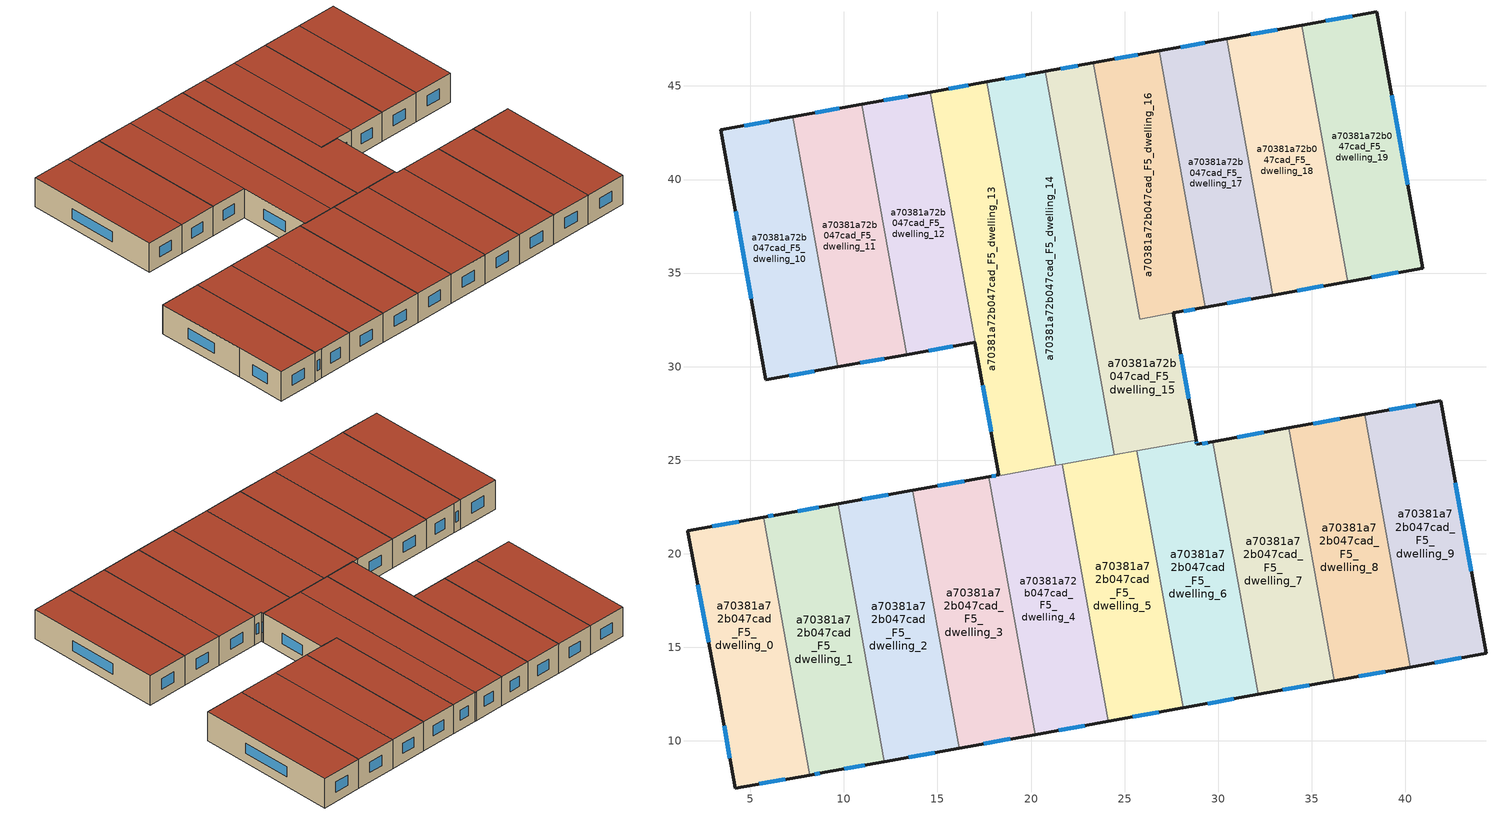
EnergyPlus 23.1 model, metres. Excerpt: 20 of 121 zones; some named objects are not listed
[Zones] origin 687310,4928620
a70381a72b047cad_F5_dwelling_0
 floor to a70381a72b047cad_F4_dwelling_0 (EU_floor_Construction): 5.7,21.91 8.17,8.17 4.19,7.47 3.32,12.41 1.65,21.18 1.64,21.23 5.7,21.95 z15
 wall outside (EU_wall_Construction): 5.69,21.95 1.64,21.23 1.65,21.18 3.32,12.41 4.19,7.47 8.17,8.17 z15:18
 wall to a70381a72b047cad_F5_dwelling_1 (EU_wall_Construction): 8.17,8.17 5.7,21.91 5.7,21.95 z15:18
 window (EU_Window_Construction): 5.49,7.7 6.88,7.94 / 3.6,10.81 3.91,9.08 / 2.19,18.33 2.78,15.26 / 4.37,21.72 2.96,21.47 z15.98:17.02
 roof outside (EU_roof_Construction): 8.17,8.17 5.7,21.91 5.7,21.95 1.64,21.23 1.65,21.18 3.32,12.41 4.19,7.47 z18
a70381a72b047cad_F5_dwelling_1
 floor to a70381a72b047cad_F4_dwelling_1 (EU_floor_Construction): 9.69,22.63 12.17,8.89 8.97,8.31 8.17,8.17 5.7,21.91 5.7,21.95 6.49,22.09 9.69,22.67 z15
 wall outside (EU_wall_Construction): 9.69,22.67 6.49,22.09 5.7,21.95 / 8.17,8.17 8.97,8.31 12.17,8.89 z15:18
 wall to a70381a72b047cad_F5_dwelling_2 (EU_wall_Construction): 9.69,22.63 9.69,22.67 / 12.17,8.89 9.69,22.62 z15:18
 window (EU_Window_Construction): 6.23,22.05 5.95,22 / 8.65,22.48 7.53,22.28 / 10.01,8.5 11.13,8.7 / 8.43,8.22 8.71,8.27 z15.98:17.02
 roof outside (EU_roof_Construction): 12.17,8.89 9.69,22.63 9.69,22.67 6.49,22.09 5.7,21.95 5.7,21.91 8.17,8.17 8.97,8.31 z18
a70381a72b047cad_F5_dwelling_10
 floor to a70381a72b047cad_F4_dwelling_10 (EU_floor_Construction): 7.26,43.35 9.66,29.98 5.83,29.29 3.43,42.66 z15
 wall outside (EU_wall_Construction): 7.26,43.35 3.43,42.66 5.83,29.29 9.66,29.98 z15:18
 wall to a70381a72b047cad_F5_dwelling_11 (EU_wall_Construction): 9.66,29.98 7.26,43.35 z15:18
 window (EU_Window_Construction): 4.21,38.31 5.05,33.64 / 6.01,43.13 4.67,42.88 / 7.08,29.52 8.41,29.76 z15.98:17.02
 roof outside (EU_roof_Construction): 9.66,29.98 7.26,43.35 3.43,42.66 5.83,29.29 z18
a70381a72b047cad_F5_dwelling_11
 floor to a70381a72b047cad_F4_dwelling_11 (EU_floor_Construction): 10.95,44.01 13.36,30.64 9.66,29.98 7.26,43.35 z15
 wall outside (EU_wall_Construction): 9.66,29.98 13.36,30.64 / 10.95,44.01 7.26,43.35 z15:18
 wall to a70381a72b047cad_F5_dwelling_12 (EU_wall_Construction): 13.36,30.64 10.95,44.01 z15:18
 window (EU_Window_Construction): 10.86,30.2 12.15,30.43 / 9.75,43.8 8.46,43.57 z15.98:17.02
 roof outside (EU_roof_Construction): 13.36,30.64 10.95,44.01 7.26,43.35 9.66,29.98 z18
a70381a72b047cad_F5_dwelling_12
 floor to a70381a72b047cad_F4_dwelling_12 (EU_floor_Construction): 14.61,44.67 17.01,31.3 13.36,30.64 10.95,44.01 z15
 wall outside (EU_wall_Construction): 13.36,30.64 17.01,31.3 / 14.61,44.67 10.95,44.01 z15:18
 wall to a70381a72b047cad_F5_dwelling_13 (EU_wall_Construction): 17.01,31.3 14.61,44.67 z15:18
 window (EU_Window_Construction): 14.54,30.86 15.82,31.09 / 13.42,44.46 12.14,44.23 z15.98:17.02
 roof outside (EU_roof_Construction): 17.01,31.3 14.61,44.67 10.95,44.01 13.36,30.64 z18
a70381a72b047cad_F5_dwelling_13
 floor to a70381a72b047cad_F4_dwelling_13 (EU_floor_Construction): 17.64,45.22 21.33,24.72 18.29,24.17 18.28,24.22 14.61,44.67 z15
 wall outside (EU_wall_Construction): 17.64,45.22 14.61,44.67 / 17.01,31.3 18.28,24.22 z15:18
 wall to a70381a72b047cad_F5_dwelling_14 (EU_wall_Construction): 21.33,24.72 17.64,45.22 z15:18
 wall to a70381a72b047cad_F5_dwelling_4 (EU_wall_Construction): 18.28,24.21 18.29,24.17 21.33,24.72 z15:18
 window (EU_Window_Construction): 16.66,45.04 15.59,44.85 / 17.42,29 17.86,26.52 z15.98:17.02
 roof outside (EU_roof_Construction): 21.33,24.72 17.64,45.22 14.61,44.67 18.28,24.22 18.29,24.17 z18
a70381a72b047cad_F5_dwelling_14
 floor to a70381a72b047cad_F4_dwelling_14 (EU_floor_Construction): 20.76,45.78 24.45,25.28 24.35,25.26 21.33,24.72 17.64,45.22 20.66,45.76 z15
 wall outside (EU_wall_Construction): 20.76,45.78 20.66,45.76 17.64,45.22 z15:18
 wall to a70381a72b047cad_F5_dwelling_15 (EU_wall_Construction): 24.45,25.28 20.76,45.78 z15:18
 wall to a70381a72b047cad_F5_dwelling_5 (EU_wall_Construction): 21.67,24.78 24.35,25.26 24.45,25.28 z15:18
 wall to a70381a72b047cad_F5_dwelling_4 (EU_wall_Construction): 21.33,24.72 21.67,24.78 z15:18
 window (EU_Window_Construction): 19.68,45.58 18.63,45.39 z15.98:17.02
 roof outside (EU_roof_Construction): 24.35,25.26 24.45,25.28 20.76,45.78 20.66,45.76 17.64,45.22 21.33,24.72 z18
a70381a72b047cad_F5_dwelling_15
 floor to a70381a72b047cad_F4_dwelling_15 (EU_floor_Construction): 23.34,46.24 25.8,32.54 27.61,32.87 28.83,26.07 24.45,25.28 20.76,45.78 z15
 wall outside (EU_wall_Construction): 28.83,26.07 27.61,32.87 / 23.34,46.24 20.76,45.78 z15:18
 wall to a70381a72b047cad_F5_dwelling_16 (EU_wall_Construction): 27.61,32.87 25.8,32.54 / 25.8,32.55 23.34,46.24 z15:18
 wall to a70381a72b047cad_F5_dwelling_6 (EU_wall_Construction): 25.66,25.5 28.83,26.07 z15:18
 wall to a70381a72b047cad_F5_dwelling_5 (EU_wall_Construction): 24.45,25.28 25.66,25.5 z15:18
 window (EU_Window_Construction): 28.43,28.28 28.01,30.66 / 22.5,46.09 21.6,45.93 z15.98:17.02
 roof outside (EU_roof_Construction): 28.83,26.07 27.61,32.87 25.8,32.54 23.34,46.24 20.76,45.78 24.45,25.28 z18
a70381a72b047cad_F5_dwelling_16
 floor to a70381a72b047cad_F4_dwelling_16 (EU_floor_Construction): 26.84,46.87 29.3,33.18 25.8,32.54 23.34,46.24 z15
 wall outside (EU_wall_Construction): 26.84,46.87 23.34,46.24 / 27.61,32.87 29.3,33.18 z15:18
 wall to a70381a72b047cad_F5_dwelling_17 (EU_wall_Construction): 29.3,33.18 26.84,46.87 z15:18
 window (EU_Window_Construction): 25.7,46.67 24.48,46.44 / 28.16,32.97 28.75,33.08 z15.98:17.02
 roof outside (EU_roof_Construction): 29.3,33.18 26.84,46.87 23.34,46.24 25.8,32.55 z18
a70381a72b047cad_F5_dwelling_17
 floor to a70381a72b047cad_F4_dwelling_17 (EU_floor_Construction): 30.45,47.52 32.92,33.83 29.3,33.18 26.84,46.87 z15
 wall outside (EU_wall_Construction): 29.3,33.18 32.92,33.83 / 30.45,47.52 26.84,46.87 z15:18
 wall to a70381a72b047cad_F5_dwelling_18 (EU_wall_Construction): 32.92,33.83 30.45,47.52 z15:18
 window (EU_Window_Construction): 30.48,33.39 31.74,33.62 / 29.28,47.31 28.02,47.08 z15.98:17.02
 roof outside (EU_roof_Construction): 32.92,33.83 30.45,47.52 26.84,46.87 29.3,33.18 z18
a70381a72b047cad_F5_dwelling_18
 floor to a70381a72b047cad_F4_dwelling_18 (EU_floor_Construction): 34.46,48.24 36.92,34.55 32.92,33.83 30.45,47.52 z15
 wall outside (EU_wall_Construction): 34.46,48.24 30.45,47.52 / 32.92,33.83 36.92,34.55 z15:18
 wall to a70381a72b047cad_F5_dwelling_19 (EU_wall_Construction): 36.92,34.55 34.46,48.24 z15:18
 window (EU_Window_Construction): 33.16,48.01 31.76,47.75 / 34.22,34.06 35.62,34.31 z15.98:17.02
 roof outside (EU_roof_Construction): 36.92,34.55 34.46,48.24 30.45,47.52 32.92,33.83 z18
a70381a72b047cad_F5_dwelling_19
 floor to a70381a72b047cad_F4_dwelling_19 (EU_floor_Construction): 38.47,48.96 40.93,35.27 36.92,34.55 34.46,48.24 z15
 wall outside (EU_wall_Construction): 36.92,34.55 40.93,35.27 38.47,48.96 34.46,48.24 z15:18
 window (EU_Window_Construction): 37.17,48.73 35.77,48.47 / 40.13,39.72 39.27,44.51 / 38.23,34.78 39.63,35.04 z15.98:17.02
 roof outside (EU_roof_Construction): 40.93,35.27 38.47,48.96 34.46,48.24 36.92,34.55 z18
a70381a72b047cad_F5_dwelling_2
 floor to a70381a72b047cad_F4_dwelling_2 (EU_floor_Construction): 13.69,23.35 16.16,9.61 12.17,8.89 9.69,22.63 9.69,22.67 13.68,23.38 z15
 wall outside (EU_wall_Construction): 13.68,23.38 9.69,22.67 / 12.17,8.89 16.16,9.61 z15:18
 wall to a70381a72b047cad_F5_dwelling_3 (EU_wall_Construction): 13.69,23.35 13.68,23.38 / 16.16,9.61 13.69,23.34 z15:18
 window (EU_Window_Construction): 12.38,23.15 10.99,22.9 / 13.46,9.12 14.86,9.37 z15.98:17.02
 roof outside (EU_roof_Construction): 16.16,9.61 13.69,23.35 13.68,23.38 9.69,22.67 9.69,22.63 12.17,8.89 z18
a70381a72b047cad_F5_dwelling_3
 floor to a70381a72b047cad_F4_dwelling_3 (EU_floor_Construction): 17.74,24.11 20.21,10.33 16.16,9.61 13.69,23.35 13.68,23.38 z15
 wall outside (EU_wall_Construction): 17.74,24.11 13.68,23.38 / 16.16,9.61 20.21,10.33 z15:18
 wall to a70381a72b047cad_F5_dwelling_4 (EU_wall_Construction): 20.21,10.33 17.74,24.11 z15:18
 window (EU_Window_Construction): 16.42,23.88 15,23.62 / 17.48,9.84 18.89,10.1 z15.98:17.02
 roof outside (EU_roof_Construction): 20.21,10.33 17.74,24.11 13.68,23.38 13.69,23.35 16.16,9.61 z18
a70381a72b047cad_F5_dwelling_4
 floor to a70381a72b047cad_F4_dwelling_4 (EU_floor_Construction): 21.67,24.78 24.14,11.04 20.21,10.33 17.74,24.11 18.28,24.21 18.29,24.17 z15
 wall outside (EU_wall_Construction): 20.21,10.33 24.14,11.04 / 18.28,24.21 17.74,24.11 z15:18
 wall to a70381a72b047cad_F5_dwelling_5 (EU_wall_Construction): 24.14,11.04 21.67,24.78 z15:18
 window (EU_Window_Construction): 21.49,10.56 22.86,10.81 / 18.1,24.18 17.91,24.15 z15.98:17.02
 roof outside (EU_roof_Construction): 24.14,11.04 21.67,24.78 18.29,24.17 18.28,24.21 17.74,24.11 20.21,10.33 z18
a70381a72b047cad_F5_dwelling_5
 floor to a70381a72b047cad_F4_dwelling_5 (EU_floor_Construction): 25.66,25.5 28.13,11.76 24.14,11.04 21.67,24.78 z15
 wall outside (EU_wall_Construction): 24.14,11.04 28.13,11.76 z15:18
 wall to a70381a72b047cad_F5_dwelling_6 (EU_wall_Construction): 28.13,11.76 25.66,25.5 z15:18
 window (EU_Window_Construction): 25.44,11.27 26.83,11.53 z15.98:17.02
 roof outside (EU_roof_Construction): 28.13,11.76 25.66,25.5 21.67,24.78 24.14,11.04 z18
a70381a72b047cad_F5_dwelling_6
 floor to a70381a72b047cad_F4_dwelling_6 (EU_floor_Construction): 29.71,25.99 32.14,12.48 28.13,11.76 25.66,25.5 28.83,26.07 28.87,25.84 z15
 wall outside (EU_wall_Construction): 29.71,25.99 28.87,25.84 28.83,26.07 / 28.13,11.76 32.14,12.48 z15:18
 wall to a70381a72b047cad_F5_dwelling_7 (EU_wall_Construction): 32.14,12.48 29.71,25.99 z15:18
 window (EU_Window_Construction): 28.86,25.92 28.84,25.99 / 29.44,25.94 29.14,25.89 / 29.44,11.99 30.84,12.25 z15.98:17.02
 roof outside (EU_roof_Construction): 32.14,12.48 29.71,25.99 28.87,25.84 28.83,26.07 25.66,25.5 28.13,11.76 z18
a70381a72b047cad_F5_dwelling_7
 floor to a70381a72b047cad_F4_dwelling_7 (EU_floor_Construction): 33.77,26.72 36.2,13.21 32.14,12.48 29.71,25.99 z15
 wall outside (EU_wall_Construction): 33.77,26.72 29.71,25.99 / 32.14,12.48 36.2,13.21 z15:18
 wall to a70381a72b047cad_F5_dwelling_8 (EU_wall_Construction): 36.2,13.21 33.77,26.72 z15:18
 window (EU_Window_Construction): 32.45,26.48 31.03,26.23 / 33.46,12.72 34.88,12.97 z15.98:17.02
 roof outside (EU_roof_Construction): 36.2,13.21 33.77,26.72 29.71,25.99 32.14,12.48 z18
a70381a72b047cad_F5_dwelling_8
 floor to a70381a72b047cad_F4_dwelling_8 (EU_floor_Construction): 37.83,27.45 40.26,13.94 36.2,13.21 33.77,26.72 z15
 wall outside (EU_wall_Construction): 37.83,27.45 33.77,26.72 / 36.2,13.21 40.26,13.94 z15:18
 wall to a70381a72b047cad_F5_dwelling_9 (EU_wall_Construction): 40.26,13.94 37.83,27.45 z15:18
 window (EU_Window_Construction): 36.51,27.21 35.09,26.96 / 37.52,13.45 38.94,13.7 z15.98:17.02
 roof outside (EU_roof_Construction): 40.26,13.94 37.83,27.45 33.77,26.72 36.2,13.21 z18
a70381a72b047cad_F5_dwelling_9
 floor to a70381a72b047cad_F4_dwelling_9 (EU_floor_Construction): 41.89,28.18 44.32,14.67 40.26,13.94 37.83,27.45 z15
 wall outside (EU_wall_Construction): 40.26,13.94 44.32,14.67 41.89,28.18 37.83,27.45 z15:18
 window (EU_Window_Construction): 40.57,27.94 39.15,27.69 / 43.53,19.06 42.68,23.79 / 41.58,14.18 43,14.43 z15.98:17.02
 roof outside (EU_roof_Construction): 44.32,14.67 41.89,28.18 37.83,27.45 40.26,13.94 z18
[Building]
EU S2 Campaign: North Axis=0; Terrain=City; Solar Distribution=FullExterior
[Site:Location]
Bologna: Latitude=44.5; Longitude=11.25; Time Zone=1; Elevation=37
[SizingPeriod:WeatherFileDays]
AnnualSizingPeriod: Begin Month=1; Begin Day of Month=1; End Month=12; End Day of Month=31; Day of Week for Start Day=Monday; Use Weather File Daylight Saving Period=No; Use Weather File Rain and Snow Indicators=No
[MATERIAL]
EU_InternalMass_Material: Roughness=MediumRough; Thickness=0.1; Conductivity=1; Density=1800; Specific Heat=900; Thermal Absorptance=0.9; Solar Absorptance=0.7; Visible Absorptance=0.7
[MATERIAL:NOMASS] Roughness=MediumRough; Thermal Absorptance=0.9; Solar Absorptance=0.7; Visible Absorptance=0.7
Name | Thermal Resistance
EU_wall_NoMass | 0.905828
EU_roof_NoMass | 0.37593
EU_floor_NoMass | 0.67114
[WINDOWMATERIAL:SIMPLEGLAZINGSYSTEM]
EU_Window_SimpleGlazing: UFactor=4.52486; Solar Heat Gain Coefficient=0.85; Visible Transmittance=0.85
[CONSTRUCTION]
EU_wall_Construction: EU_wall_NoMass
EU_roof_Construction: EU_roof_NoMass
EU_floor_Construction: EU_floor_NoMass
EU_Window_Construction: EU_Window_SimpleGlazing
EU_InternalMass_Construction: EU_InternalMass_Material
[ZONE] Type=1; Multiplier=1; Ceiling Height=autocalculate; Floor Area=autocalculate; Part of Total Floor Area=Yes
Name | Volume
a70381a72b047cad_F5_dwelling_0 | 170.451
a70381a72b047cad_F5_dwelling_1 | 170.334
a70381a72b047cad_F5_dwelling_10 | 158.496
a70381a72b047cad_F5_dwelling_11 | 153.073
a70381a72b047cad_F5_dwelling_12 | 151.271
a70381a72b047cad_F5_dwelling_13 | 192.88
a70381a72b047cad_F5_dwelling_14 | 197.981
a70381a72b047cad_F5_dwelling_15 | 201.674
a70381a72b047cad_F5_dwelling_16 | 148.53
a70381a72b047cad_F5_dwelling_17 | 153.1875
a70381a72b047cad_F5_dwelling_18 | 169.912
a70381a72b047cad_F5_dwelling_19 | 169.87
a70381a72b047cad_F5_dwelling_2 | 170.361
a70381a72b047cad_F5_dwelling_3 | 173.163
a70381a72b047cad_F5_dwelling_4 | 167.139
a70381a72b047cad_F5_dwelling_5 | 169.904
a70381a72b047cad_F5_dwelling_6 | 169.881
a70381a72b047cad_F5_dwelling_7 | 169.895
a70381a72b047cad_F5_dwelling_8 | 169.845
a70381a72b047cad_F5_dwelling_9 | 169.903
[INTERNALMASS] Construction=EU_InternalMass_Construction
Name | Zone or ZoneList | Surface Area
a70381a72b047cad_F5_dwelling_0_EU_InternalMass | a70381a72b047cad_F5_dwelling_0 | 56.8176
a70381a72b047cad_F5_dwelling_1_EU_InternalMass | a70381a72b047cad_F5_dwelling_1 | 56.7782
a70381a72b047cad_F5_dwelling_2_EU_InternalMass | a70381a72b047cad_F5_dwelling_2 | 56.7865
a70381a72b047cad_F5_dwelling_3_EU_InternalMass | a70381a72b047cad_F5_dwelling_3 | 57.7238
a70381a72b047cad_F5_dwelling_4_EU_InternalMass | a70381a72b047cad_F5_dwelling_4 | 55.7109
a70381a72b047cad_F5_dwelling_5_EU_InternalMass | a70381a72b047cad_F5_dwelling_5 | 56.6348
a70381a72b047cad_F5_dwelling_6_EU_InternalMass | a70381a72b047cad_F5_dwelling_6 | 56.6265
a70381a72b047cad_F5_dwelling_7_EU_InternalMass | a70381a72b047cad_F5_dwelling_7 | 56.6319
a70381a72b047cad_F5_dwelling_8_EU_InternalMass | a70381a72b047cad_F5_dwelling_8 | 56.6151
a70381a72b047cad_F5_dwelling_9_EU_InternalMass | a70381a72b047cad_F5_dwelling_9 | 56.6341
a70381a72b047cad_F5_dwelling_10_EU_InternalMass | a70381a72b047cad_F5_dwelling_10 | 52.831
a70381a72b047cad_F5_dwelling_11_EU_InternalMass | a70381a72b047cad_F5_dwelling_11 | 51.0288
a70381a72b047cad_F5_dwelling_12_EU_InternalMass | a70381a72b047cad_F5_dwelling_12 | 50.4203
a70381a72b047cad_F5_dwelling_13_EU_InternalMass | a70381a72b047cad_F5_dwelling_13 | 64.2676
a70381a72b047cad_F5_dwelling_14_EU_InternalMass | a70381a72b047cad_F5_dwelling_14 | 65.9903
a70381a72b047cad_F5_dwelling_15_EU_InternalMass | a70381a72b047cad_F5_dwelling_15 | 67.219
a70381a72b047cad_F5_dwelling_16_EU_InternalMass | a70381a72b047cad_F5_dwelling_16 | 49.5191
a70381a72b047cad_F5_dwelling_17_EU_InternalMass | a70381a72b047cad_F5_dwelling_17 | 51.0538
a70381a72b047cad_F5_dwelling_18_EU_InternalMass | a70381a72b047cad_F5_dwelling_18 | 56.6375
a70381a72b047cad_F5_dwelling_19_EU_InternalMass | a70381a72b047cad_F5_dwelling_19 | 56.623
[OTHEREQUIPMENT] Fuel Type=Electricity; Design Level Calculation Method=Watts/Area; Power per Zone Floor Area=1; Fraction Latent=0; Fraction Radiant=0; Fraction Lost=0; Carbon Dioxide Generation Rate=0; EndUse Subcategory=EU_Step8_InternalGains
Name | Zone or ZoneList or Space or SpaceList | Schedule
EU_Step8_InternalGain_a70381a72b047cad_F5_dwelling_0_f000 | a70381a72b047cad_F5_dwelling_0 | EU_Step8_GainSchedule_a70381a72b047cad_F5_dwelling_0_f000
EU_Step8_InternalGain_a70381a72b047cad_F5_dwelling_1_f000 | a70381a72b047cad_F5_dwelling_1 | EU_Step8_GainSchedule_a70381a72b047cad_F5_dwelling_1_f000
EU_Step8_InternalGain_a70381a72b047cad_F5_dwelling_2_f000 | a70381a72b047cad_F5_dwelling_2 | EU_Step8_GainSchedule_a70381a72b047cad_F5_dwelling_2_f000
EU_Step8_InternalGain_a70381a72b047cad_F5_dwelling_3_f000 | a70381a72b047cad_F5_dwelling_3 | EU_Step8_GainSchedule_a70381a72b047cad_F5_dwelling_3_f000
EU_Step8_InternalGain_a70381a72b047cad_F5_dwelling_4_f000 | a70381a72b047cad_F5_dwelling_4 | EU_Step8_GainSchedule_a70381a72b047cad_F5_dwelling_4_f000
EU_Step8_InternalGain_a70381a72b047cad_F5_dwelling_5_f000 | a70381a72b047cad_F5_dwelling_5 | EU_Step8_GainSchedule_a70381a72b047cad_F5_dwelling_5_f000
EU_Step8_InternalGain_a70381a72b047cad_F5_dwelling_6_f000 | a70381a72b047cad_F5_dwelling_6 | EU_Step8_GainSchedule_a70381a72b047cad_F5_dwelling_6_f000
EU_Step8_InternalGain_a70381a72b047cad_F5_dwelling_7_f000 | a70381a72b047cad_F5_dwelling_7 | EU_Step8_GainSchedule_a70381a72b047cad_F5_dwelling_7_f000
EU_Step8_InternalGain_a70381a72b047cad_F5_dwelling_8_f000 | a70381a72b047cad_F5_dwelling_8 | EU_Step8_GainSchedule_a70381a72b047cad_F5_dwelling_8_f000
EU_Step8_InternalGain_a70381a72b047cad_F5_dwelling_9_f000 | a70381a72b047cad_F5_dwelling_9 | EU_Step8_GainSchedule_a70381a72b047cad_F5_dwelling_9_f000
EU_Step8_InternalGain_a70381a72b047cad_F5_dwelling_10_f000 | a70381a72b047cad_F5_dwelling_10 | EU_Step8_GainSchedule_a70381a72b047cad_F5_dwelling_10_f000
EU_Step8_InternalGain_a70381a72b047cad_F5_dwelling_11_f000 | a70381a72b047cad_F5_dwelling_11 | EU_Step8_GainSchedule_a70381a72b047cad_F5_dwelling_11_f000
EU_Step8_InternalGain_a70381a72b047cad_F5_dwelling_12_f000 | a70381a72b047cad_F5_dwelling_12 | EU_Step8_GainSchedule_a70381a72b047cad_F5_dwelling_12_f000
EU_Step8_InternalGain_a70381a72b047cad_F5_dwelling_13_f000 | a70381a72b047cad_F5_dwelling_13 | EU_Step8_GainSchedule_a70381a72b047cad_F5_dwelling_13_f000
EU_Step8_InternalGain_a70381a72b047cad_F5_dwelling_14_f000 | a70381a72b047cad_F5_dwelling_14 | EU_Step8_GainSchedule_a70381a72b047cad_F5_dwelling_14_f000
EU_Step8_InternalGain_a70381a72b047cad_F5_dwelling_15_f000 | a70381a72b047cad_F5_dwelling_15 | EU_Step8_GainSchedule_a70381a72b047cad_F5_dwelling_15_f000
EU_Step8_InternalGain_a70381a72b047cad_F5_dwelling_16_f000 | a70381a72b047cad_F5_dwelling_16 | EU_Step8_GainSchedule_a70381a72b047cad_F5_dwelling_16_f000
EU_Step8_InternalGain_a70381a72b047cad_F5_dwelling_17_f000 | a70381a72b047cad_F5_dwelling_17 | EU_Step8_GainSchedule_a70381a72b047cad_F5_dwelling_17_f000
EU_Step8_InternalGain_a70381a72b047cad_F5_dwelling_18_f000 | a70381a72b047cad_F5_dwelling_18 | EU_Step8_GainSchedule_a70381a72b047cad_F5_dwelling_18_f000
EU_Step8_InternalGain_a70381a72b047cad_F5_dwelling_19_f000 | a70381a72b047cad_F5_dwelling_19 | EU_Step8_GainSchedule_a70381a72b047cad_F5_dwelling_19_f000
[ZONEVENTILATION:DESIGNFLOWRATE] Schedule=EU_AlwaysOn; Design Flow Rate Calculation Method=AirChanges/Hour; Air Changes per Hour=0.73129; Ventilation Type=Natural; Fan Pressure Rise=0; Fan Total Efficiency=1; Constant Term Coefficient=1; Temperature Term Coefficient=0; Velocity Term Coefficient=0; Velocity Squared Term Coefficient=0; Minimum Indoor Temperature=-100; Maximum Indoor Temperature=100; Delta Temperature=-100; Minimum Outdoor Temperature=-100; Maximum Outdoor Temperature=100; Maximum Wind Speed=40
Name | Zone or ZoneList or Space or SpaceList
EU_ConstantAir_a70381a72b047cad_F5_dwelling_0 | a70381a72b047cad_F5_dwelling_0
EU_ConstantAir_a70381a72b047cad_F5_dwelling_1 | a70381a72b047cad_F5_dwelling_1
EU_ConstantAir_a70381a72b047cad_F5_dwelling_2 | a70381a72b047cad_F5_dwelling_2
EU_ConstantAir_a70381a72b047cad_F5_dwelling_3 | a70381a72b047cad_F5_dwelling_3
EU_ConstantAir_a70381a72b047cad_F5_dwelling_4 | a70381a72b047cad_F5_dwelling_4
EU_ConstantAir_a70381a72b047cad_F5_dwelling_5 | a70381a72b047cad_F5_dwelling_5
EU_ConstantAir_a70381a72b047cad_F5_dwelling_6 | a70381a72b047cad_F5_dwelling_6
EU_ConstantAir_a70381a72b047cad_F5_dwelling_7 | a70381a72b047cad_F5_dwelling_7
EU_ConstantAir_a70381a72b047cad_F5_dwelling_8 | a70381a72b047cad_F5_dwelling_8
EU_ConstantAir_a70381a72b047cad_F5_dwelling_9 | a70381a72b047cad_F5_dwelling_9
EU_ConstantAir_a70381a72b047cad_F5_dwelling_10 | a70381a72b047cad_F5_dwelling_10
EU_ConstantAir_a70381a72b047cad_F5_dwelling_11 | a70381a72b047cad_F5_dwelling_11
EU_ConstantAir_a70381a72b047cad_F5_dwelling_12 | a70381a72b047cad_F5_dwelling_12
EU_ConstantAir_a70381a72b047cad_F5_dwelling_13 | a70381a72b047cad_F5_dwelling_13
EU_ConstantAir_a70381a72b047cad_F5_dwelling_14 | a70381a72b047cad_F5_dwelling_14
EU_ConstantAir_a70381a72b047cad_F5_dwelling_15 | a70381a72b047cad_F5_dwelling_15
EU_ConstantAir_a70381a72b047cad_F5_dwelling_16 | a70381a72b047cad_F5_dwelling_16
EU_ConstantAir_a70381a72b047cad_F5_dwelling_17 | a70381a72b047cad_F5_dwelling_17
EU_ConstantAir_a70381a72b047cad_F5_dwelling_18 | a70381a72b047cad_F5_dwelling_18
EU_ConstantAir_a70381a72b047cad_F5_dwelling_19 | a70381a72b047cad_F5_dwelling_19
[HVACTEMPLATE:ZONE:IDEALLOADSAIRSYSTEM] System Availability Schedule=EU_AlwaysOn; Maximum Heating Supply Air Temperature=50; Minimum Cooling Supply Air Temperature=13; Maximum Heating Supply Air Humidity Ratio=0.0156; Minimum Cooling Supply Air Humidity Ratio=0.0077; Heating Limit=NoLimit; Cooling Limit=NoLimit; Heating Availability Schedule=EU_AlwaysOn; Cooling Availability Schedule=EU_CoolingOff; Dehumidification Control Type=ConstantSensibleHeatRatio; Cooling Sensible Heat Ratio=0.7; Dehumidification Setpoint=60; Humidification Control Type=None; Humidification Setpoint=30; Outdoor Air Method=None; Outdoor Air Flow Rate per Person=0.00944; Outdoor Air Flow Rate per Zone Floor Area=0; Outdoor Air Flow Rate per Zone=0; Demand Controlled Ventilation Type=None; Outdoor Air Economizer Type=NoEconomizer; Heat Recovery Type=None; Sensible Heat Recovery Effectiveness=0.7; Latent Heat Recovery Effectiveness=0.65
Name | Template Thermostat
a70381a72b047cad_F5_dwelling_0 | EU_HeatOnly_a70381a72b047cad_F5_dwelling_0
a70381a72b047cad_F5_dwelling_1 | EU_HeatOnly_a70381a72b047cad_F5_dwelling_1
a70381a72b047cad_F5_dwelling_2 | EU_HeatOnly_a70381a72b047cad_F5_dwelling_2
a70381a72b047cad_F5_dwelling_3 | EU_HeatOnly_a70381a72b047cad_F5_dwelling_3
a70381a72b047cad_F5_dwelling_4 | EU_HeatOnly_a70381a72b047cad_F5_dwelling_4
a70381a72b047cad_F5_dwelling_5 | EU_HeatOnly_a70381a72b047cad_F5_dwelling_5
a70381a72b047cad_F5_dwelling_6 | EU_HeatOnly_a70381a72b047cad_F5_dwelling_6
a70381a72b047cad_F5_dwelling_7 | EU_HeatOnly_a70381a72b047cad_F5_dwelling_7
a70381a72b047cad_F5_dwelling_8 | EU_HeatOnly_a70381a72b047cad_F5_dwelling_8
a70381a72b047cad_F5_dwelling_9 | EU_HeatOnly_a70381a72b047cad_F5_dwelling_9
a70381a72b047cad_F5_dwelling_10 | EU_HeatOnly_a70381a72b047cad_F5_dwelling_10
a70381a72b047cad_F5_dwelling_11 | EU_HeatOnly_a70381a72b047cad_F5_dwelling_11
a70381a72b047cad_F5_dwelling_12 | EU_HeatOnly_a70381a72b047cad_F5_dwelling_12
a70381a72b047cad_F5_dwelling_13 | EU_HeatOnly_a70381a72b047cad_F5_dwelling_13
a70381a72b047cad_F5_dwelling_14 | EU_HeatOnly_a70381a72b047cad_F5_dwelling_14
a70381a72b047cad_F5_dwelling_15 | EU_HeatOnly_a70381a72b047cad_F5_dwelling_15
a70381a72b047cad_F5_dwelling_16 | EU_HeatOnly_a70381a72b047cad_F5_dwelling_16
a70381a72b047cad_F5_dwelling_17 | EU_HeatOnly_a70381a72b047cad_F5_dwelling_17
a70381a72b047cad_F5_dwelling_18 | EU_HeatOnly_a70381a72b047cad_F5_dwelling_18
a70381a72b047cad_F5_dwelling_19 | EU_HeatOnly_a70381a72b047cad_F5_dwelling_19
[SIZING:ZONE] Zone Cooling Design Supply Air Temperature Input Method=SupplyAirTemperature; Zone Cooling Design Supply Air Temperature=13; Zone Heating Design Supply Air Temperature Input Method=SupplyAirTemperature; Zone Heating Design Supply Air Temperature=50; Zone Cooling Design Supply Air Humidity Ratio=0.008; Zone Heating Design Supply Air Humidity Ratio=0.008; Cooling Design Air Flow Method=DesignDay; Cooling Design Air Flow Rate=0; Cooling Minimum Air Flow per Zone Floor Area=0.000762; Cooling Minimum Air Flow=0; Cooling Minimum Air Flow Fraction=0.2; Heating Design Air Flow Method=DesignDay; Heating Design Air Flow Rate=0; Heating Maximum Air Flow per Zone Floor Area=0.002032; Heating Maximum Air Flow=0.141576; Heating Maximum Air Flow Fraction=0.3; Account for Dedicated Outdoor Air System=No; Dedicated Outdoor Air System Control Strategy=NeutralSupplyAir; Dedicated Outdoor Air Low Setpoint Temperature for Design=autosize; Dedicated Outdoor Air High Setpoint Temperature for Design=autosize; Zone Load Sizing Method=Sensible Load Only No Latent Load; Zone Latent Cooling Design Supply Air Humidity Ratio Input Method=HumidityRatioDifference; Zone Cooling Design Supply Air Humidity Ratio Difference=0.005; Zone Latent Heating Design Supply Air Humidity Ratio Input Method=HumidityRatioDifference; Zone Humidification Design Supply Air Humidity Ratio Difference=0.005
a70381a72b047cad_F5_dwelling_0; a70381a72b047cad_F5_dwelling_1; a70381a72b047cad_F5_dwelling_2; a70381a72b047cad_F5_dwelling_3; a70381a72b047cad_F5_dwelling_4; a70381a72b047cad_F5_dwelling_5; a70381a72b047cad_F5_dwelling_6; a70381a72b047cad_F5_dwelling_7; a70381a72b047cad_F5_dwelling_8; a70381a72b047cad_F5_dwelling_9; a70381a72b047cad_F5_dwelling_10; a70381a72b047cad_F5_dwelling_11; a70381a72b047cad_F5_dwelling_12; a70381a72b047cad_F5_dwelling_13; a70381a72b047cad_F5_dwelling_14; a70381a72b047cad_F5_dwelling_15; a70381a72b047cad_F5_dwelling_16; a70381a72b047cad_F5_dwelling_17; a70381a72b047cad_F5_dwelling_18; a70381a72b047cad_F5_dwelling_19
[SCHEDULE:CONSTANT]
Name | Hourly Value
EU_AlwaysOn | 1
EU_CoolingOff | 0
[SCHEDULE:FILE] Column Number=1; Rows to Skip at Top=0; Number of Hours of Data=8760; Column Separator=Comma; Interpolate to Timestep=No; Minutes per Item=60; Adjust Schedule for Daylight Savings=Yes
Name | File
EU_Step8_GainSchedule_a70381a72b047cad_F5_dwelling_0_f000 | ../../schedules/a70381a72b047cad/a70381a72b047cad_F5_dwelling_0_f000_gain.csv
EU_Step8_GainSchedule_a70381a72b047cad_F5_dwelling_1_f000 | ../../schedules/a70381a72b047cad/a70381a72b047cad_F5_dwelling_1_f000_gain.csv
EU_Step8_GainSchedule_a70381a72b047cad_F5_dwelling_2_f000 | ../../schedules/a70381a72b047cad/a70381a72b047cad_F5_dwelling_2_f000_gain.csv
EU_Step8_GainSchedule_a70381a72b047cad_F5_dwelling_3_f000 | ../../schedules/a70381a72b047cad/a70381a72b047cad_F5_dwelling_3_f000_gain.csv
EU_Step8_GainSchedule_a70381a72b047cad_F5_dwelling_4_f000 | ../../schedules/a70381a72b047cad/a70381a72b047cad_F5_dwelling_4_f000_gain.csv
EU_Step8_GainSchedule_a70381a72b047cad_F5_dwelling_5_f000 | ../../schedules/a70381a72b047cad/a70381a72b047cad_F5_dwelling_5_f000_gain.csv
EU_Step8_GainSchedule_a70381a72b047cad_F5_dwelling_6_f000 | ../../schedules/a70381a72b047cad/a70381a72b047cad_F5_dwelling_6_f000_gain.csv
EU_Step8_GainSchedule_a70381a72b047cad_F5_dwelling_7_f000 | ../../schedules/a70381a72b047cad/a70381a72b047cad_F5_dwelling_7_f000_gain.csv
EU_Step8_GainSchedule_a70381a72b047cad_F5_dwelling_8_f000 | ../../schedules/a70381a72b047cad/a70381a72b047cad_F5_dwelling_8_f000_gain.csv
EU_Step8_GainSchedule_a70381a72b047cad_F5_dwelling_9_f000 | ../../schedules/a70381a72b047cad/a70381a72b047cad_F5_dwelling_9_f000_gain.csv
EU_Step8_GainSchedule_a70381a72b047cad_F5_dwelling_10_f000 | ../../schedules/a70381a72b047cad/a70381a72b047cad_F5_dwelling_10_f000_gain.csv
EU_Step8_GainSchedule_a70381a72b047cad_F5_dwelling_11_f000 | ../../schedules/a70381a72b047cad/a70381a72b047cad_F5_dwelling_11_f000_gain.csv
EU_Step8_GainSchedule_a70381a72b047cad_F5_dwelling_12_f000 | ../../schedules/a70381a72b047cad/a70381a72b047cad_F5_dwelling_12_f000_gain.csv
EU_Step8_GainSchedule_a70381a72b047cad_F5_dwelling_13_f000 | ../../schedules/a70381a72b047cad/a70381a72b047cad_F5_dwelling_13_f000_gain.csv
EU_Step8_GainSchedule_a70381a72b047cad_F5_dwelling_14_f000 | ../../schedules/a70381a72b047cad/a70381a72b047cad_F5_dwelling_14_f000_gain.csv
EU_Step8_GainSchedule_a70381a72b047cad_F5_dwelling_15_f000 | ../../schedules/a70381a72b047cad/a70381a72b047cad_F5_dwelling_15_f000_gain.csv
EU_Step8_GainSchedule_a70381a72b047cad_F5_dwelling_16_f000 | ../../schedules/a70381a72b047cad/a70381a72b047cad_F5_dwelling_16_f000_gain.csv
EU_Step8_GainSchedule_a70381a72b047cad_F5_dwelling_17_f000 | ../../schedules/a70381a72b047cad/a70381a72b047cad_F5_dwelling_17_f000_gain.csv
EU_Step8_GainSchedule_a70381a72b047cad_F5_dwelling_18_f000 | ../../schedules/a70381a72b047cad/a70381a72b047cad_F5_dwelling_18_f000_gain.csv
EU_Step8_GainSchedule_a70381a72b047cad_F5_dwelling_19_f000 | ../../schedules/a70381a72b047cad/a70381a72b047cad_F5_dwelling_19_f000_gain.csv
